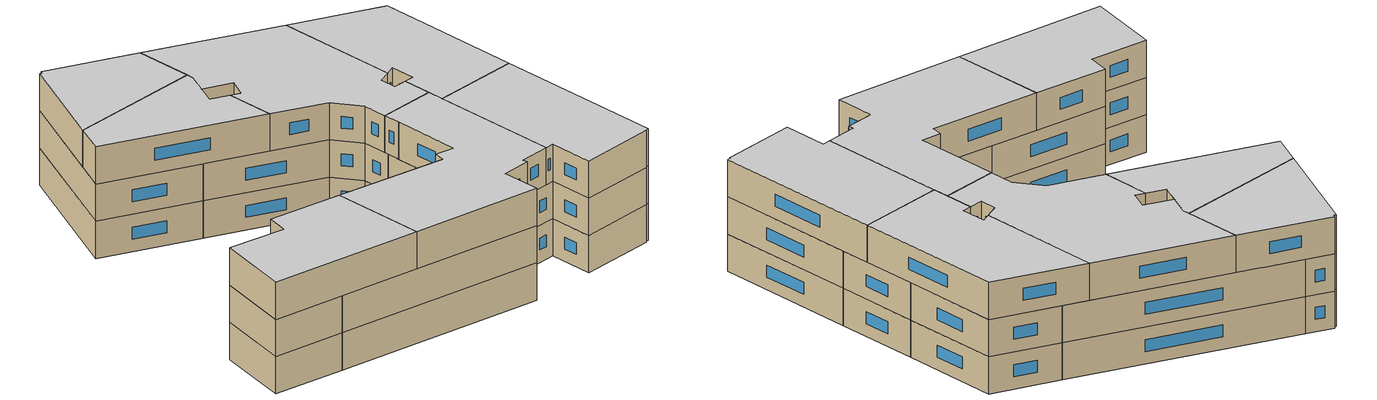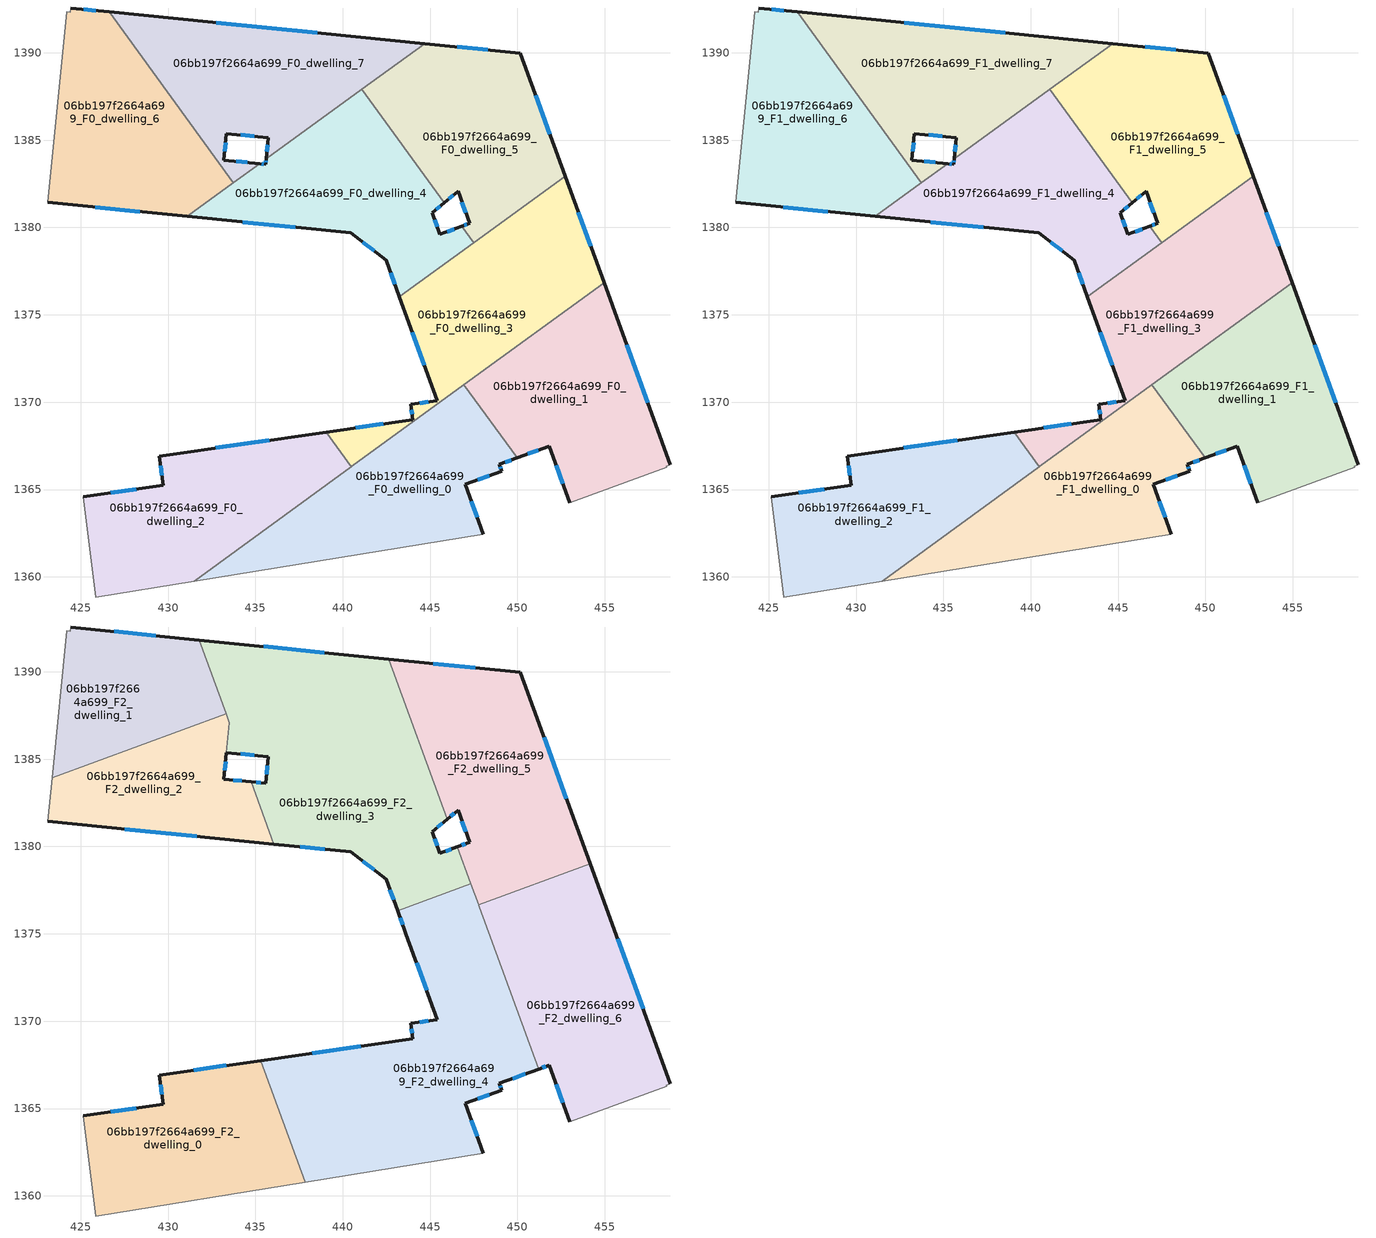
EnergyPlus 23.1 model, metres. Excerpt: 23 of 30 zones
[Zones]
06bb197f2664a699_F0_dwelling_0
 floor ground (EU_floor_Construction): 446.93,1370.99 449.98,1366.81 448.96,1366.43 449.1,1366.06 447,1365.29 448.05,1362.43 431.51,1359.76 z0
 wall outside (EU_wall_Construction): 448.05,1362.43 447,1365.29 449.1,1366.06 448.96,1366.43 449.98,1366.81 z0:3
 wall adiabatic (EU_wall_Construction): 431.51,1359.76 448.05,1362.43 z0:3
 wall to 06bb197f2664a699_F0_dwelling_1 (EU_wall_Construction): 449.98,1366.81 446.93,1370.99 z0:3
 wall to 06bb197f2664a699_F0_dwelling_2 (EU_wall_Construction): 440.49,1366.3 431.51,1359.76 z0:3
 wall to 06bb197f2664a699_F0_dwelling_3 (EU_wall_Construction): 446.93,1370.99 440.53,1366.33 440.49,1366.3 z0:3
 window (EU_Window_Construction): 447.69,1363.4 447.36,1364.32 / 449.31,1366.56 449.63,1366.68 / 449.05,1366.18 449.01,1366.3 / 447.71,1365.55 448.38,1365.8 z1.02:1.98
06bb197f2664a699_F0_dwelling_1
 floor ground (EU_floor_Construction): 454.95,1376.84 458.76,1366.43 458.52,1366.34 458.54,1366.28 453.01,1364.23 451.81,1367.48 449.98,1366.81 446.93,1370.99 z0
 wall outside (EU_wall_Construction): 449.98,1366.81 451.81,1367.48 453.01,1364.23 / 458.76,1366.43 454.95,1376.84 z0:3
 wall adiabatic (EU_wall_Construction): 453.01,1364.23 458.54,1366.28 458.52,1366.34 458.76,1366.43 z0:3
 wall to 06bb197f2664a699_F0_dwelling_3 (EU_wall_Construction): 454.95,1376.84 446.93,1370.99 z0:3
 window (EU_Window_Construction): 452.22,1366.38 452.6,1365.34 / 450.6,1367.04 451.19,1367.25 / 457.46,1369.97 456.25,1373.3 z1.02:1.98
06bb197f2664a699_F0_dwelling_2
 floor ground (EU_floor_Construction): 439.04,1368.29 440.49,1366.3 431.51,1359.76 425.85,1358.85 425.16,1364.59 429.73,1365.25 429.49,1366.92 z0
 wall outside (EU_wall_Construction): 439.04,1368.29 429.49,1366.92 429.73,1365.25 425.16,1364.59 z0:3
 wall to 06bb197f2664a699_F0_dwelling_3 (EU_wall_Construction): 440.49,1366.3 439.04,1368.29 z0:3
 wall adiabatic (EU_wall_Construction): 425.16,1364.59 425.85,1358.85 431.51,1359.76 z0:3
 window (EU_Window_Construction): 428.18,1365.02 426.71,1364.81 / 429.58,1366.35 429.65,1365.82 / 435.79,1367.82 432.74,1367.38 z1.02:1.98
06bb197f2664a699_F0_dwelling_3
 floor ground (EU_floor_Construction): 452.73,1382.93 454.95,1376.84 440.53,1366.33 440.49,1366.3 439.04,1368.29 444.01,1369 443.88,1369.88 445.41,1370.09 443.24,1376.03 z0
 wall outside (EU_wall_Construction): 443.24,1376.03 445.41,1370.09 443.88,1369.88 444.01,1369 439.04,1368.29 / 454.95,1376.84 452.73,1382.93 z0:3
 wall to 06bb197f2664a699_F0_dwelling_5 (EU_wall_Construction): 452.73,1382.93 447.49,1379.12 z0:3
 wall to 06bb197f2664a699_F0_dwelling_4 (EU_wall_Construction): 447.49,1379.12 443.24,1376.03 z0:3
 window (EU_Window_Construction): 443.92,1369.58 443.96,1369.3 / 444.89,1370.02 444.4,1369.95 / 443.98,1374.01 444.67,1372.11 / 454.2,1378.91 453.49,1380.86 / 442.32,1368.75 440.73,1368.53 z1.02:1.98
06bb197f2664a699_F0_dwelling_4
 floor ground (EU_floor_Construction): 441.09,1387.91 445.81,1381.42 445.11,1380.85 445.56,1379.61 446.8,1380.06 447.49,1379.12 443.24,1376.03 442.48,1378.13 440.47,1379.69 431.1,1380.63 435.25,1383.65 435.58,1383.62 435.61,1383.92 z0
 wall outside (EU_wall_Construction): 431.1,1380.63 440.47,1379.69 442.48,1378.13 443.24,1376.03 / 435.61,1383.92 435.58,1383.62 435.25,1383.65 / 446.8,1380.06 445.56,1379.61 445.11,1380.85 445.81,1381.42 z0:3
 wall to 06bb197f2664a699_F0_dwelling_5 (EU_wall_Construction): 445.81,1381.42 441.09,1387.91 / 447.49,1379.12 446.8,1380.06 z0:3
 wall to 06bb197f2664a699_F0_dwelling_6 (EU_wall_Construction): 433.74,1382.56 431.1,1380.63 z0:3
 wall to 06bb197f2664a699_F0_dwelling_7 (EU_wall_Construction): 441.09,1387.91 435.61,1383.92 / 435.25,1383.65 433.75,1382.56 z0:3
 window (EU_Window_Construction): 434.29,1380.31 437.28,1380.01 / 435.47,1383.63 435.36,1383.64 / 435.6,1383.82 435.59,1383.72 / 445.35,1381.05 445.57,1381.23 / 445.41,1380.03 445.26,1380.43 / 446.38,1379.91 445.98,1379.77 / 442.74,1377.41 442.98,1376.74 / 441.15,1379.16 441.8,1378.66 z1.02:1.98
06bb197f2664a699_F0_dwelling_5
 floor ground (EU_floor_Construction): 450.16,1389.97 452.73,1382.93 447.49,1379.12 446.8,1380.06 447.26,1380.23 446.6,1382.06 445.81,1381.42 441.09,1387.91 444.68,1390.52 z0
 wall outside (EU_wall_Construction): 445.81,1381.42 446.6,1382.06 447.26,1380.23 446.8,1380.06 / 452.73,1382.93 450.16,1389.97 444.68,1390.52 z0:3
 wall to 06bb197f2664a699_F0_dwelling_7 (EU_wall_Construction): 444.68,1390.52 441.09,1387.91 z0:3
 window (EU_Window_Construction): 446.82,1381.44 447.04,1380.85 / 446.08,1381.64 446.33,1381.84 / 448.29,1390.16 446.54,1390.34 / 451.85,1385.33 451.03,1387.58 / 447.1,1380.17 446.96,1380.12 z1.02:1.98
06bb197f2664a699_F0_dwelling_6
 floor ground (EU_floor_Construction): 426.62,1392.34 433.74,1382.56 431.1,1380.63 423.1,1381.43 424.21,1392.36 424.41,1392.33 424.42,1392.56 z0
 wall outside (EU_wall_Construction): 426.62,1392.34 424.42,1392.56 / 423.1,1381.43 431.1,1380.63 z0:3
 wall to 06bb197f2664a699_F0_dwelling_7 (EU_wall_Construction): 433.74,1382.56 426.62,1392.34 z0:3
 wall adiabatic (EU_wall_Construction): 424.42,1392.56 424.41,1392.33 424.21,1392.36 423.1,1381.43 z0:3
 window (EU_Window_Construction): 425.87,1392.41 425.17,1392.49 / 425.82,1381.16 428.38,1380.9 z1.02:1.98
06bb197f2664a699_F0_dwelling_7
 floor ground (EU_floor_Construction): 444.68,1390.52 435.61,1383.92 435.74,1385.14 433.34,1385.38 433.19,1383.86 435.25,1383.65 433.74,1382.56 426.62,1392.34 z0
 wall outside (EU_wall_Construction): 435.25,1383.65 433.19,1383.86 433.34,1385.38 435.74,1385.14 435.61,1383.92 / 444.68,1390.52 426.62,1392.34 z0:3
 window (EU_Window_Construction): 435.7,1384.73 435.66,1384.34 / 434.16,1385.3 434.92,1385.22 / 433.24,1384.37 433.29,1384.86 / 434.55,1383.72 433.89,1383.79 / 438.53,1391.14 432.76,1391.72 z1.02:1.98
06bb197f2664a699_F1_dwelling_0
 floor to 06bb197f2664a699_F0_dwelling_0 (EU_floor_Construction): 446.93,1370.99 449.98,1366.81 448.96,1366.43 449.1,1366.06 447,1365.29 448.05,1362.43 431.51,1359.76 z3
 wall outside (EU_wall_Construction): 448.05,1362.43 447,1365.29 449.1,1366.06 448.96,1366.43 449.98,1366.81 z3:6
 wall adiabatic (EU_wall_Construction): 431.51,1359.76 448.05,1362.43 z3:6
 wall to 06bb197f2664a699_F1_dwelling_1 (EU_wall_Construction): 449.98,1366.81 446.93,1370.99 z3:6
 wall to 06bb197f2664a699_F1_dwelling_2 (EU_wall_Construction): 440.49,1366.3 431.51,1359.76 z3:6
 wall to 06bb197f2664a699_F1_dwelling_3 (EU_wall_Construction): 446.93,1370.99 440.53,1366.33 440.49,1366.3 z3:6
 window (EU_Window_Construction): 447.69,1363.4 447.36,1364.32 / 449.31,1366.56 449.63,1366.68 / 449.05,1366.18 449.01,1366.3 / 447.71,1365.55 448.38,1365.8 z4.02:4.98
06bb197f2664a699_F1_dwelling_1
 floor to 06bb197f2664a699_F0_dwelling_1 (EU_floor_Construction): 454.95,1376.84 458.76,1366.43 458.52,1366.34 458.54,1366.28 453.01,1364.23 451.81,1367.48 449.98,1366.81 446.93,1370.99 z3
 wall outside (EU_wall_Construction): 449.98,1366.81 451.81,1367.48 453.01,1364.23 / 458.76,1366.43 454.95,1376.84 z3:6
 wall adiabatic (EU_wall_Construction): 453.01,1364.23 458.54,1366.28 458.52,1366.34 458.76,1366.43 z3:6
 wall to 06bb197f2664a699_F1_dwelling_3 (EU_wall_Construction): 454.95,1376.84 446.93,1370.99 z3:6
 window (EU_Window_Construction): 452.22,1366.38 452.6,1365.34 / 450.6,1367.04 451.19,1367.25 / 457.46,1369.97 456.25,1373.3 z4.02:4.98
06bb197f2664a699_F1_dwelling_2
 floor to 06bb197f2664a699_F0_dwelling_2 (EU_floor_Construction): 439.04,1368.29 440.49,1366.3 431.51,1359.76 425.85,1358.85 425.16,1364.59 429.73,1365.25 429.49,1366.92 z3
 wall outside (EU_wall_Construction): 439.04,1368.29 429.49,1366.92 429.73,1365.25 425.16,1364.59 z3:6
 wall to 06bb197f2664a699_F1_dwelling_3 (EU_wall_Construction): 440.49,1366.3 439.04,1368.29 z3:6
 wall adiabatic (EU_wall_Construction): 425.16,1364.59 425.85,1358.85 431.51,1359.76 z3:6
 window (EU_Window_Construction): 428.18,1365.02 426.71,1364.81 / 429.58,1366.35 429.65,1365.82 / 435.79,1367.82 432.74,1367.38 z4.02:4.98
06bb197f2664a699_F1_dwelling_3
 floor to 06bb197f2664a699_F0_dwelling_3 (EU_floor_Construction): 452.73,1382.93 454.95,1376.84 440.53,1366.33 440.49,1366.3 439.04,1368.29 444.01,1369 443.88,1369.88 445.41,1370.09 443.24,1376.03 z3
 wall outside (EU_wall_Construction): 443.24,1376.03 445.41,1370.09 443.88,1369.88 444.01,1369 439.04,1368.29 / 454.95,1376.84 452.73,1382.93 z3:6
 wall to 06bb197f2664a699_F1_dwelling_5 (EU_wall_Construction): 452.73,1382.93 447.49,1379.12 z3:6
 wall to 06bb197f2664a699_F1_dwelling_4 (EU_wall_Construction): 447.49,1379.12 443.24,1376.03 z3:6
 window (EU_Window_Construction): 443.92,1369.58 443.96,1369.3 / 444.89,1370.02 444.4,1369.95 / 443.98,1374.01 444.67,1372.11 / 454.2,1378.91 453.49,1380.86 / 442.32,1368.75 440.73,1368.53 z4.02:4.98
06bb197f2664a699_F1_dwelling_4
 floor to 06bb197f2664a699_F0_dwelling_4 (EU_floor_Construction): 441.09,1387.91 445.81,1381.42 445.11,1380.85 445.56,1379.61 446.8,1380.06 447.49,1379.12 443.24,1376.03 442.48,1378.13 440.47,1379.69 431.1,1380.63 435.25,1383.65 435.58,1383.62 435.61,1383.92 z3
 wall outside (EU_wall_Construction): 431.1,1380.63 440.47,1379.69 442.48,1378.13 443.24,1376.03 / 435.61,1383.92 435.58,1383.62 435.25,1383.65 / 446.8,1380.06 445.56,1379.61 445.11,1380.85 445.81,1381.42 z3:6
 wall to 06bb197f2664a699_F1_dwelling_5 (EU_wall_Construction): 445.81,1381.42 441.09,1387.91 / 447.49,1379.12 446.8,1380.06 z3:6
 wall to 06bb197f2664a699_F1_dwelling_6 (EU_wall_Construction): 433.74,1382.56 431.1,1380.63 z3:6
 wall to 06bb197f2664a699_F1_dwelling_7 (EU_wall_Construction): 441.09,1387.91 435.61,1383.92 / 435.25,1383.65 433.75,1382.56 z3:6
 window (EU_Window_Construction): 434.29,1380.31 437.28,1380.01 / 435.47,1383.63 435.36,1383.64 / 435.6,1383.82 435.59,1383.72 / 445.35,1381.05 445.57,1381.23 / 445.41,1380.03 445.26,1380.43 / 446.38,1379.91 445.98,1379.77 / 442.74,1377.41 442.98,1376.74 / 441.15,1379.16 441.8,1378.66 z4.02:4.98
06bb197f2664a699_F1_dwelling_5
 floor to 06bb197f2664a699_F0_dwelling_5 (EU_floor_Construction): 450.16,1389.97 452.73,1382.93 447.49,1379.12 446.8,1380.06 447.26,1380.23 446.6,1382.06 445.81,1381.42 441.09,1387.91 444.68,1390.52 z3
 wall outside (EU_wall_Construction): 445.81,1381.42 446.6,1382.06 447.26,1380.23 446.8,1380.06 / 452.73,1382.93 450.16,1389.97 444.68,1390.52 z3:6
 wall to 06bb197f2664a699_F1_dwelling_7 (EU_wall_Construction): 444.68,1390.52 441.09,1387.91 z3:6
 window (EU_Window_Construction): 446.82,1381.44 447.04,1380.85 / 446.08,1381.64 446.33,1381.84 / 448.29,1390.16 446.54,1390.34 / 451.85,1385.33 451.03,1387.58 / 447.1,1380.17 446.96,1380.12 z4.02:4.98
06bb197f2664a699_F1_dwelling_6
 floor to 06bb197f2664a699_F0_dwelling_6 (EU_floor_Construction): 426.62,1392.34 433.74,1382.56 431.1,1380.63 423.1,1381.43 424.21,1392.36 424.41,1392.33 424.42,1392.56 z3
 wall outside (EU_wall_Construction): 426.62,1392.34 424.42,1392.56 / 423.1,1381.43 431.1,1380.63 z3:6
 wall to 06bb197f2664a699_F1_dwelling_7 (EU_wall_Construction): 433.74,1382.56 426.62,1392.34 z3:6
 wall adiabatic (EU_wall_Construction): 424.42,1392.56 424.41,1392.33 424.21,1392.36 423.1,1381.43 z3:6
 window (EU_Window_Construction): 425.87,1392.41 425.17,1392.49 / 425.82,1381.16 428.38,1380.9 z4.02:4.98
06bb197f2664a699_F1_dwelling_7
 floor to 06bb197f2664a699_F0_dwelling_7 (EU_floor_Construction): 444.68,1390.52 435.61,1383.92 435.74,1385.14 433.34,1385.38 433.19,1383.86 435.25,1383.65 433.74,1382.56 426.62,1392.34 z3
 wall outside (EU_wall_Construction): 435.25,1383.65 433.19,1383.86 433.34,1385.38 435.74,1385.14 435.61,1383.92 / 444.68,1390.52 426.62,1392.34 z3:6
 window (EU_Window_Construction): 435.7,1384.73 435.66,1384.34 / 434.16,1385.3 434.92,1385.22 / 433.24,1384.37 433.29,1384.86 / 434.55,1383.72 433.89,1383.79 / 438.53,1391.14 432.76,1391.72 z4.02:4.98
 roof outside (EU_roof_Construction): 442.63,1390.73 426.62,1392.34 431.79,1391.82 z6
06bb197f2664a699_F2_dwelling_0
 floor to 06bb197f2664a699_F1_dwelling_2 (EU_floor_Construction): 435.3,1367.75 436.8,1363.62 431.51,1359.76 425.85,1358.85 425.16,1364.59 429.73,1365.25 429.49,1366.92 z6
 floor to 06bb197f2664a699_F1_dwelling_0 (EU_floor_Construction): 436.8,1363.62 437.84,1360.78 431.51,1359.76 z6
 wall outside (EU_wall_Construction): 435.3,1367.75 429.49,1366.92 429.73,1365.25 425.16,1364.59 z6:9
 wall to 06bb197f2664a699_F2_dwelling_4 (EU_wall_Construction): 437.84,1360.78 435.3,1367.75 z6:9
 wall adiabatic (EU_wall_Construction): 425.16,1364.59 425.85,1358.85 437.84,1360.78 z6:9
 window (EU_Window_Construction): 433.32,1367.46 431.47,1367.2 / 428.18,1365.02 426.71,1364.81 / 429.58,1366.35 429.65,1365.82 z7.02:7.98
 ceiling to 06bb197f2664a699_F3_dwelling_0 (EU_floor_Construction): 437.84,1360.78 435.3,1367.75 429.49,1366.92 429.73,1365.25 425.16,1364.59 425.85,1358.85 z9
06bb197f2664a699_F2_dwelling_1
 floor to 06bb197f2664a699_F1_dwelling_6 (EU_floor_Construction): 426.62,1392.34 430.76,1386.65 423.36,1383.95 424.21,1392.36 424.41,1392.33 424.42,1392.56 z6
 floor to 06bb197f2664a699_F1_dwelling_7 (EU_floor_Construction): 431.79,1391.82 433.33,1387.59 430.76,1386.65 426.62,1392.34 z6
 wall outside (EU_wall_Construction): 431.79,1391.82 424.42,1392.56 z6:9
 wall adiabatic (EU_wall_Construction): 424.42,1392.56 424.41,1392.33 424.21,1392.36 423.36,1383.95 z6:9
 wall to 06bb197f2664a699_F2_dwelling_2 (EU_wall_Construction): 423.36,1383.95 433.33,1387.59 z6:9
 wall to 06bb197f2664a699_F2_dwelling_3 (EU_wall_Construction): 433.33,1387.59 431.79,1391.82 z6:9
 window (EU_Window_Construction): 429.28,1392.07 426.93,1392.31 z7.02:7.98
 ceiling to 06bb197f2664a699_F3_dwelling_1 (EU_floor_Construction): 433.33,1387.59 431.79,1391.82 424.42,1392.56 424.41,1392.33 424.21,1392.36 423.36,1383.95 z9
06bb197f2664a699_F2_dwelling_2
 floor to 06bb197f2664a699_F1_dwelling_4 (EU_floor_Construction): 434.87,1383.38 436.06,1380.14 431.1,1380.63 z6
 floor to 06bb197f2664a699_F1_dwelling_6 (EU_floor_Construction): 430.76,1386.65 433.74,1382.56 431.1,1380.63 423.1,1381.43 423.36,1383.95 z6
 floor to 06bb197f2664a699_F1_dwelling_7 (EU_floor_Construction): 433.52,1387.09 433.19,1383.86 434.76,1383.7 434.87,1383.38 433.74,1382.56 430.76,1386.65 433.33,1387.59 z6
 wall outside (EU_wall_Construction): 423.1,1381.43 436.06,1380.14 / 434.76,1383.7 433.19,1383.86 433.34,1385.37 z6:9
 wall adiabatic (EU_wall_Construction): 423.36,1383.95 423.1,1381.43 z6:9
 wall to 06bb197f2664a699_F2_dwelling_3 (EU_wall_Construction): 433.34,1385.38 433.52,1387.09 433.33,1387.59 / 436.06,1380.14 434.76,1383.7 z6:9
 window (EU_Window_Construction): 427.51,1380.99 431.65,1380.58 / 433.24,1384.37 433.29,1384.86 / 434.22,1383.75 433.72,1383.8 z7.02:7.98
 ceiling to 06bb197f2664a699_F3_dwelling_2 (EU_floor_Construction): 436.06,1380.14 434.76,1383.7 433.19,1383.86 433.52,1387.09 433.33,1387.59 423.36,1383.95 423.1,1381.43 z9
06bb197f2664a699_F2_dwelling_3
 floor to 06bb197f2664a699_F1_dwelling_7 (EU_floor_Construction): 442.63,1390.73 443.12,1389.39 435.61,1383.92 435.74,1385.14 433.34,1385.38 433.52,1387.09 431.79,1391.82 z6; 435.25,1383.65 434.87,1383.38 434.76,1383.7 z6
 floor to 06bb197f2664a699_F1_dwelling_4 (EU_floor_Construction): 441.09,1387.91 445.81,1381.42 445.11,1380.85 445.56,1379.61 446.56,1379.98 447,1378.76 444.17,1376.7 443.14,1376.32 442.48,1378.13 440.47,1379.69 436.06,1380.14 434.87,1383.38 435.25,1383.65 435.58,1383.62 435.61,1383.92 z6
 floor to 06bb197f2664a699_F1_dwelling_5 (EU_floor_Construction): 443.12,1389.39 445.98,1381.56 445.81,1381.42 441.09,1387.91 z6
 floor to 06bb197f2664a699_F1_dwelling_3 (EU_floor_Construction): 447,1378.76 447.34,1377.86 444.17,1376.7 z6
 wall outside (EU_wall_Construction): 436.06,1380.14 440.47,1379.69 442.48,1378.13 443.14,1376.32 / 433.34,1385.38 435.74,1385.14 435.58,1383.62 434.76,1383.7 / 442.63,1390.73 431.79,1391.82 / 446.56,1379.98 445.56,1379.61 445.11,1380.85 445.98,1381.56 z6:9
 wall to 06bb197f2664a699_F2_dwelling_5 (EU_wall_Construction): 445.98,1381.56 442.63,1390.73 / 447.34,1377.86 446.56,1379.98 z6:9
 wall to 06bb197f2664a699_F2_dwelling_4 (EU_wall_Construction): 443.14,1376.32 447.34,1377.86 z6:9
 window (EU_Window_Construction): 441.15,1379.16 441.8,1378.66 / 437.56,1379.99 438.97,1379.84 / 435.3,1383.65 435.04,1383.67 / 435.68,1384.62 435.64,1384.14 / 434.16,1385.3 434.92,1385.22 / 438.94,1391.1 435.48,1391.45 / 445.41,1381.09 445.69,1381.32 / 445.41,1380.03 445.26,1380.43 / 446.22,1379.85 445.9,1379.74 / 442.7,1377.51 442.91,1376.94 z7.02:7.98
 ceiling to 06bb197f2664a699_F3_dwelling_3 (EU_floor_Construction): 447.34,1377.86 446.56,1379.98 445.56,1379.61 445.11,1380.85 445.98,1381.56 442.63,1390.73 431.79,1391.82 433.52,1387.09 433.34,1385.38 435.74,1385.14 435.58,1383.62 434.76,1383.7 436.06,1380.14 440.47,1379.69 442.48,1378.13 443.14,1376.32 z9
06bb197f2664a699_F2_dwelling_4
 floor to 06bb197f2664a699_F1_dwelling_0 (EU_floor_Construction): 446.93,1370.99 449.98,1366.81 448.96,1366.43 449.1,1366.06 447,1365.29 448.05,1362.43 437.84,1360.78 436.8,1363.62 z6
 floor to 06bb197f2664a699_F1_dwelling_3 (EU_floor_Construction): 447.78,1376.64 447.82,1376.54 449.23,1372.67 440.49,1366.3 439.04,1368.28 444.01,1369 443.88,1369.88 445.41,1370.09 443.61,1375.03 443.58,1375.1 443.25,1376.03 444.17,1376.7 447.34,1377.86 z6
 floor to 06bb197f2664a699_F1_dwelling_1 (EU_floor_Construction): 449.23,1372.67 451.21,1367.26 449.98,1366.81 446.93,1370.99 z6
 floor to 06bb197f2664a699_F1_dwelling_4 (EU_floor_Construction): 444.17,1376.7 443.25,1376.03 443.14,1376.32 z6
 floor to 06bb197f2664a699_F1_dwelling_2 (EU_floor_Construction): 439.04,1368.28 440.49,1366.3 436.8,1363.62 435.3,1367.75 z6
 wall outside (EU_wall_Construction): 443.14,1376.32 443.58,1375.1 443.62,1375.01 445.41,1370.09 443.88,1369.88 444.01,1369 435.3,1367.75 / 448.05,1362.43 447,1365.29 449.1,1366.06 448.96,1366.43 451.21,1367.26 z6:9
 wall adiabatic (EU_wall_Construction): 437.84,1360.78 448.05,1362.43 z6:9
 wall to 06bb197f2664a699_F2_dwelling_6 (EU_wall_Construction): 451.21,1367.26 447.82,1376.54 447.78,1376.64 447.77,1376.67 z6:9
 wall to 06bb197f2664a699_F2_dwelling_5 (EU_wall_Construction): 447.77,1376.67 447.34,1377.86 z6:9
 window (EU_Window_Construction): 444.89,1370.02 444.4,1369.95 / 444.23,1373.33 444.8,1371.76 / 443.29,1375.91 443.43,1375.52 / 449.73,1366.71 450.44,1366.98 / 449.05,1366.18 449.01,1366.3 / 447.71,1365.55 448.38,1365.8 / 447.69,1363.4 447.36,1364.32 / 441.04,1368.57 438.26,1368.17 / 443.92,1369.58 443.96,1369.3 z7.02:7.98
 ceiling to 06bb197f2664a699_F3_dwelling_4 (EU_floor_Construction): 448.05,1362.43 447,1365.29 449.1,1366.06 448.96,1366.43 451.21,1367.26 447.82,1376.54 447.78,1376.64 447.34,1377.86 443.14,1376.32 443.58,1375.1 443.62,1375.01 445.41,1370.09 443.88,1369.88 444.01,1369 435.3,1367.75 437.84,1360.78 z9
06bb197f2664a699_F2_dwelling_5
 floor to 06bb197f2664a699_F1_dwelling_3 (EU_floor_Construction): 452.73,1382.93 454.16,1379 447.77,1376.67 447,1378.76 z6
 floor to 06bb197f2664a699_F1_dwelling_5 (EU_floor_Construction): 450.16,1389.97 452.73,1382.93 447.49,1379.12 446.8,1380.06 447.26,1380.23 446.6,1382.06 445.98,1381.56 443.12,1389.39 444.68,1390.52 z6
 floor to 06bb197f2664a699_F1_dwelling_7 (EU_floor_Construction): 444.68,1390.52 443.12,1389.39 442.63,1390.73 z6
 floor to 06bb197f2664a699_F1_dwelling_4 (EU_floor_Construction): 446.8,1380.06 447.49,1379.12 447,1378.76 446.56,1379.98 z6
 wall outside (EU_wall_Construction): 445.98,1381.56 446.6,1382.06 447.26,1380.23 446.56,1379.98 / 454.16,1379 450.16,1389.97 442.63,1390.73 z6:9
 wall to 06bb197f2664a699_F2_dwelling_6 (EU_wall_Construction): 447.77,1376.67 454.16,1379 z6:9
 window (EU_Window_Construction): 446.82,1381.44 447.04,1380.85 / 446.19,1381.73 446.39,1381.89 / 447.6,1390.23 445.19,1390.47 / 452.8,1382.73 451.52,1386.24 / 447.02,1380.15 446.8,1380.06 z7.02:7.98
 ceiling to 06bb197f2664a699_F3_dwelling_5 (EU_floor_Construction): 454.16,1379 450.16,1389.97 442.63,1390.73 445.98,1381.56 446.6,1382.06 447.26,1380.23 446.56,1379.98 447.77,1376.67 z9
06bb197f2664a699_F2_dwelling_6
 floor to 06bb197f2664a699_F1_dwelling_1 (EU_floor_Construction): 454.95,1376.84 458.76,1366.43 458.52,1366.34 458.54,1366.28 453.01,1364.23 451.81,1367.48 451.21,1367.26 449.23,1372.67 z6
 floor to 06bb197f2664a699_F1_dwelling_3 (EU_floor_Construction): 454.16,1379 454.95,1376.84 449.23,1372.67 447.79,1376.63 447.78,1376.64 447.77,1376.67 z6
 wall outside (EU_wall_Construction): 451.21,1367.26 451.81,1367.48 453.01,1364.23 / 458.76,1366.43 454.16,1379 z6:9
 wall adiabatic (EU_wall_Construction): 453.01,1364.23 458.54,1366.28 458.52,1366.34 458.76,1366.43 z6:9
 window (EU_Window_Construction): 452.22,1366.38 452.6,1365.34 / 451.41,1367.34 451.61,1367.41 / 457.19,1370.71 455.73,1374.72 z7.02:7.98
 ceiling to 06bb197f2664a699_F3_dwelling_6 (EU_floor_Construction): 458.54,1366.28 458.52,1366.34 458.76,1366.43 454.16,1379 447.77,1376.67 451.21,1367.26 451.81,1367.48 453.01,1364.23 z9
[Building]
EU S2 Campaign: North Axis=0; Terrain=City; Solar Distribution=FullExterior
[Site:Location]
Vienna: Latitude=48; Longitude=16.5; Time Zone=1; Elevation=183
[SizingPeriod:WeatherFileDays]
AnnualSizingPeriod: Begin Month=1; Begin Day of Month=1; End Month=12; End Day of Month=31; Day of Week for Start Day=Monday; Use Weather File Daylight Saving Period=No; Use Weather File Rain and Snow Indicators=No
[MATERIAL]
EU_InternalMass_Material: Roughness=MediumRough; Thickness=0.1; Conductivity=1; Density=1800; Specific Heat=900; Thermal Absorptance=0.9; Solar Absorptance=0.7; Visible Absorptance=0.7
[MATERIAL:NOMASS] Roughness=MediumRough; Thermal Absorptance=0.9; Solar Absorptance=0.7; Visible Absorptance=0.7
Name | Thermal Resistance
EU_wall_NoMass | 0.942466
EU_roof_NoMass | 0.551687
EU_floor_NoMass | 0.66527
[WINDOWMATERIAL:SIMPLEGLAZINGSYSTEM]
EU_Window_SimpleGlazing: UFactor=2.03367; Solar Heat Gain Coefficient=0.65; Visible Transmittance=0.65
[CONSTRUCTION]
EU_wall_Construction: EU_wall_NoMass
EU_roof_Construction: EU_roof_NoMass
EU_floor_Construction: EU_floor_NoMass
EU_Window_Construction: EU_Window_SimpleGlazing
EU_InternalMass_Construction: EU_InternalMass_Material
[ZONE] Type=1; Multiplier=1; Ceiling Height=autocalculate; Floor Area=autocalculate; Part of Total Floor Area=Yes
Name | Volume
06bb197f2664a699_F0_dwelling_0; 06bb197f2664a699_F1_dwelling_0 | 234.568
06bb197f2664a699_F2_dwelling_0 | 226.38
06bb197f2664a699_F0_dwelling_1; 06bb197f2664a699_F1_dwelling_1 | 234.579
06bb197f2664a699_F2_dwelling_1 | 170.353
06bb197f2664a699_F0_dwelling_2; 06bb197f2664a699_F1_dwelling_2 | 239.077
06bb197f2664a699_F2_dwelling_2 | 168.157
06bb197f2664a699_F0_dwelling_3; 06bb197f2664a699_F1_dwelling_3 | 239.349
06bb197f2664a699_F2_dwelling_3 | 392.417
06bb197f2664a699_F0_dwelling_4; 06bb197f2664a699_F1_dwelling_4 | 229.971
06bb197f2664a699_F2_dwelling_4 | 383.208
06bb197f2664a699_F0_dwelling_5; 06bb197f2664a699_F1_dwelling_5 | 229.965
06bb197f2664a699_F2_dwelling_5 | 268.079
06bb197f2664a699_F0_dwelling_6; 06bb197f2664a699_F1_dwelling_6 | 234.592
06bb197f2664a699_F2_dwelling_6 | 268.09
06bb197f2664a699_F0_dwelling_7; 06bb197f2664a699_F1_dwelling_7 | 234.631
[INTERNALMASS] Construction=EU_InternalMass_Construction
Name | Zone or ZoneList | Surface Area
06bb197f2664a699_F0_dwelling_0_EU_InternalMass | 06bb197f2664a699_F0_dwelling_0 | 78.1889
06bb197f2664a699_F0_dwelling_1_EU_InternalMass | 06bb197f2664a699_F0_dwelling_1 | 78.1929
06bb197f2664a699_F0_dwelling_2_EU_InternalMass | 06bb197f2664a699_F0_dwelling_2 | 79.6849
06bb197f2664a699_F0_dwelling_3_EU_InternalMass | 06bb197f2664a699_F0_dwelling_3 | 79.7876
06bb197f2664a699_F0_dwelling_4_EU_InternalMass | 06bb197f2664a699_F0_dwelling_4 | 76.6568
06bb197f2664a699_F0_dwelling_5_EU_InternalMass | 06bb197f2664a699_F0_dwelling_5 | 76.6549
06bb197f2664a699_F0_dwelling_6_EU_InternalMass | 06bb197f2664a699_F0_dwelling_6 | 78.1973
06bb197f2664a699_F0_dwelling_7_EU_InternalMass | 06bb197f2664a699_F0_dwelling_7 | 78.1951
06bb197f2664a699_F1_dwelling_0_EU_InternalMass | 06bb197f2664a699_F1_dwelling_0 | 78.1889
06bb197f2664a699_F1_dwelling_1_EU_InternalMass | 06bb197f2664a699_F1_dwelling_1 | 78.1929
06bb197f2664a699_F1_dwelling_2_EU_InternalMass | 06bb197f2664a699_F1_dwelling_2 | 79.6849
06bb197f2664a699_F1_dwelling_3_EU_InternalMass | 06bb197f2664a699_F1_dwelling_3 | 79.7876
06bb197f2664a699_F1_dwelling_4_EU_InternalMass | 06bb197f2664a699_F1_dwelling_4 | 76.6568
06bb197f2664a699_F1_dwelling_5_EU_InternalMass | 06bb197f2664a699_F1_dwelling_5 | 76.6549
06bb197f2664a699_F1_dwelling_6_EU_InternalMass | 06bb197f2664a699_F1_dwelling_6 | 78.1973
06bb197f2664a699_F1_dwelling_7_EU_InternalMass | 06bb197f2664a699_F1_dwelling_7 | 78.1951
06bb197f2664a699_F2_dwelling_0_EU_InternalMass | 06bb197f2664a699_F2_dwelling_0 | 75.455
06bb197f2664a699_F2_dwelling_1_EU_InternalMass | 06bb197f2664a699_F2_dwelling_1 | 56.7725
06bb197f2664a699_F2_dwelling_2_EU_InternalMass | 06bb197f2664a699_F2_dwelling_2 | 56.0553
06bb197f2664a699_F2_dwelling_3_EU_InternalMass | 06bb197f2664a699_F2_dwelling_3 | 130.803
06bb197f2664a699_F2_dwelling_4_EU_InternalMass | 06bb197f2664a699_F2_dwelling_4 | 127.739
06bb197f2664a699_F2_dwelling_5_EU_InternalMass | 06bb197f2664a699_F2_dwelling_5 | 89.3581
06bb197f2664a699_F2_dwelling_6_EU_InternalMass | 06bb197f2664a699_F2_dwelling_6 | 89.3631
[OTHEREQUIPMENT] Fuel Type=Electricity; Design Level Calculation Method=Watts/Area; Power per Zone Floor Area=1; Fraction Latent=0; Fraction Radiant=0; Fraction Lost=0; Carbon Dioxide Generation Rate=0; EndUse Subcategory=EU_Step8_InternalGains
Name | Zone or ZoneList or Space or SpaceList | Schedule
EU_Step8_InternalGain_06bb197f2664a699_F0_dwelling_0_f000 | 06bb197f2664a699_F0_dwelling_0 | EU_Step8_GainSchedule_06bb197f2664a699_F0_dwelling_0_f000
EU_Step8_InternalGain_06bb197f2664a699_F0_dwelling_1_f000 | 06bb197f2664a699_F0_dwelling_1 | EU_Step8_GainSchedule_06bb197f2664a699_F0_dwelling_1_f000
EU_Step8_InternalGain_06bb197f2664a699_F0_dwelling_2_f000 | 06bb197f2664a699_F0_dwelling_2 | EU_Step8_GainSchedule_06bb197f2664a699_F0_dwelling_2_f000
EU_Step8_InternalGain_06bb197f2664a699_F0_dwelling_3_f000 | 06bb197f2664a699_F0_dwelling_3 | EU_Step8_GainSchedule_06bb197f2664a699_F0_dwelling_3_f000
EU_Step8_InternalGain_06bb197f2664a699_F0_dwelling_4_f000 | 06bb197f2664a699_F0_dwelling_4 | EU_Step8_GainSchedule_06bb197f2664a699_F0_dwelling_4_f000
EU_Step8_InternalGain_06bb197f2664a699_F0_dwelling_5_f000 | 06bb197f2664a699_F0_dwelling_5 | EU_Step8_GainSchedule_06bb197f2664a699_F0_dwelling_5_f000
EU_Step8_InternalGain_06bb197f2664a699_F0_dwelling_6_f000 | 06bb197f2664a699_F0_dwelling_6 | EU_Step8_GainSchedule_06bb197f2664a699_F0_dwelling_6_f000
EU_Step8_InternalGain_06bb197f2664a699_F0_dwelling_7_f000 | 06bb197f2664a699_F0_dwelling_7 | EU_Step8_GainSchedule_06bb197f2664a699_F0_dwelling_7_f000
EU_Step8_InternalGain_06bb197f2664a699_F1_dwelling_0_f000 | 06bb197f2664a699_F1_dwelling_0 | EU_Step8_GainSchedule_06bb197f2664a699_F1_dwelling_0_f000
EU_Step8_InternalGain_06bb197f2664a699_F1_dwelling_1_f000 | 06bb197f2664a699_F1_dwelling_1 | EU_Step8_GainSchedule_06bb197f2664a699_F1_dwelling_1_f000
EU_Step8_InternalGain_06bb197f2664a699_F1_dwelling_2_f000 | 06bb197f2664a699_F1_dwelling_2 | EU_Step8_GainSchedule_06bb197f2664a699_F1_dwelling_2_f000
EU_Step8_InternalGain_06bb197f2664a699_F1_dwelling_3_f000 | 06bb197f2664a699_F1_dwelling_3 | EU_Step8_GainSchedule_06bb197f2664a699_F1_dwelling_3_f000
EU_Step8_InternalGain_06bb197f2664a699_F1_dwelling_4_f000 | 06bb197f2664a699_F1_dwelling_4 | EU_Step8_GainSchedule_06bb197f2664a699_F1_dwelling_4_f000
EU_Step8_InternalGain_06bb197f2664a699_F1_dwelling_5_f000 | 06bb197f2664a699_F1_dwelling_5 | EU_Step8_GainSchedule_06bb197f2664a699_F1_dwelling_5_f000
EU_Step8_InternalGain_06bb197f2664a699_F1_dwelling_6_f000 | 06bb197f2664a699_F1_dwelling_6 | EU_Step8_GainSchedule_06bb197f2664a699_F1_dwelling_6_f000
EU_Step8_InternalGain_06bb197f2664a699_F1_dwelling_7_f000 | 06bb197f2664a699_F1_dwelling_7 | EU_Step8_GainSchedule_06bb197f2664a699_F1_dwelling_7_f000
EU_Step8_InternalGain_06bb197f2664a699_F2_dwelling_0_f000 | 06bb197f2664a699_F2_dwelling_0 | EU_Step8_GainSchedule_06bb197f2664a699_F2_dwelling_0_f000
EU_Step8_InternalGain_06bb197f2664a699_F2_dwelling_1_f000 | 06bb197f2664a699_F2_dwelling_1 | EU_Step8_GainSchedule_06bb197f2664a699_F2_dwelling_1_f000
EU_Step8_InternalGain_06bb197f2664a699_F2_dwelling_2_f000 | 06bb197f2664a699_F2_dwelling_2 | EU_Step8_GainSchedule_06bb197f2664a699_F2_dwelling_2_f000
EU_Step8_InternalGain_06bb197f2664a699_F2_dwelling_3_f000 | 06bb197f2664a699_F2_dwelling_3 | EU_Step8_GainSchedule_06bb197f2664a699_F2_dwelling_3_f000
EU_Step8_InternalGain_06bb197f2664a699_F2_dwelling_4_f000 | 06bb197f2664a699_F2_dwelling_4 | EU_Step8_GainSchedule_06bb197f2664a699_F2_dwelling_4_f000
EU_Step8_InternalGain_06bb197f2664a699_F2_dwelling_5_f000 | 06bb197f2664a699_F2_dwelling_5 | EU_Step8_GainSchedule_06bb197f2664a699_F2_dwelling_5_f000
EU_Step8_InternalGain_06bb197f2664a699_F2_dwelling_6_f000 | 06bb197f2664a699_F2_dwelling_6 | EU_Step8_GainSchedule_06bb197f2664a699_F2_dwelling_6_f000
[ZONEVENTILATION:DESIGNFLOWRATE] Schedule=EU_AlwaysOn; Design Flow Rate Calculation Method=AirChanges/Hour; Air Changes per Hour=0.530523; Ventilation Type=Natural; Fan Pressure Rise=0; Fan Total Efficiency=1; Constant Term Coefficient=1; Temperature Term Coefficient=0; Velocity Term Coefficient=0; Velocity Squared Term Coefficient=0; Minimum Indoor Temperature=-100; Maximum Indoor Temperature=100; Delta Temperature=-100; Minimum Outdoor Temperature=-100; Maximum Outdoor Temperature=100; Maximum Wind Speed=40
Name | Zone or ZoneList or Space or SpaceList
EU_ConstantAir_06bb197f2664a699_F0_dwelling_0 | 06bb197f2664a699_F0_dwelling_0
EU_ConstantAir_06bb197f2664a699_F0_dwelling_1 | 06bb197f2664a699_F0_dwelling_1
EU_ConstantAir_06bb197f2664a699_F0_dwelling_2 | 06bb197f2664a699_F0_dwelling_2
EU_ConstantAir_06bb197f2664a699_F0_dwelling_3 | 06bb197f2664a699_F0_dwelling_3
EU_ConstantAir_06bb197f2664a699_F0_dwelling_4 | 06bb197f2664a699_F0_dwelling_4
EU_ConstantAir_06bb197f2664a699_F0_dwelling_5 | 06bb197f2664a699_F0_dwelling_5
EU_ConstantAir_06bb197f2664a699_F0_dwelling_6 | 06bb197f2664a699_F0_dwelling_6
EU_ConstantAir_06bb197f2664a699_F0_dwelling_7 | 06bb197f2664a699_F0_dwelling_7
EU_ConstantAir_06bb197f2664a699_F1_dwelling_0 | 06bb197f2664a699_F1_dwelling_0
EU_ConstantAir_06bb197f2664a699_F1_dwelling_1 | 06bb197f2664a699_F1_dwelling_1
EU_ConstantAir_06bb197f2664a699_F1_dwelling_2 | 06bb197f2664a699_F1_dwelling_2
EU_ConstantAir_06bb197f2664a699_F1_dwelling_3 | 06bb197f2664a699_F1_dwelling_3
EU_ConstantAir_06bb197f2664a699_F1_dwelling_4 | 06bb197f2664a699_F1_dwelling_4
EU_ConstantAir_06bb197f2664a699_F1_dwelling_5 | 06bb197f2664a699_F1_dwelling_5
EU_ConstantAir_06bb197f2664a699_F1_dwelling_6 | 06bb197f2664a699_F1_dwelling_6
EU_ConstantAir_06bb197f2664a699_F1_dwelling_7 | 06bb197f2664a699_F1_dwelling_7
EU_ConstantAir_06bb197f2664a699_F2_dwelling_0 | 06bb197f2664a699_F2_dwelling_0
EU_ConstantAir_06bb197f2664a699_F2_dwelling_1 | 06bb197f2664a699_F2_dwelling_1
EU_ConstantAir_06bb197f2664a699_F2_dwelling_2 | 06bb197f2664a699_F2_dwelling_2
EU_ConstantAir_06bb197f2664a699_F2_dwelling_3 | 06bb197f2664a699_F2_dwelling_3
EU_ConstantAir_06bb197f2664a699_F2_dwelling_4 | 06bb197f2664a699_F2_dwelling_4
EU_ConstantAir_06bb197f2664a699_F2_dwelling_5 | 06bb197f2664a699_F2_dwelling_5
EU_ConstantAir_06bb197f2664a699_F2_dwelling_6 | 06bb197f2664a699_F2_dwelling_6
[HVACTEMPLATE:THERMOSTAT] Constant Heating Setpoint=20; Constant Cooling Setpoint=50
EU_HeatOnly_06bb197f2664a699_F0_dwelling_0; EU_HeatOnly_06bb197f2664a699_F0_dwelling_1; EU_HeatOnly_06bb197f2664a699_F0_dwelling_2; EU_HeatOnly_06bb197f2664a699_F0_dwelling_3; EU_HeatOnly_06bb197f2664a699_F0_dwelling_4; EU_HeatOnly_06bb197f2664a699_F0_dwelling_5; EU_HeatOnly_06bb197f2664a699_F0_dwelling_6; EU_HeatOnly_06bb197f2664a699_F0_dwelling_7; EU_HeatOnly_06bb197f2664a699_F1_dwelling_0; EU_HeatOnly_06bb197f2664a699_F1_dwelling_1; EU_HeatOnly_06bb197f2664a699_F1_dwelling_2; EU_HeatOnly_06bb197f2664a699_F1_dwelling_3; EU_HeatOnly_06bb197f2664a699_F1_dwelling_4; EU_HeatOnly_06bb197f2664a699_F1_dwelling_5; EU_HeatOnly_06bb197f2664a699_F1_dwelling_6; EU_HeatOnly_06bb197f2664a699_F1_dwelling_7; EU_HeatOnly_06bb197f2664a699_F2_dwelling_0; EU_HeatOnly_06bb197f2664a699_F2_dwelling_1; EU_HeatOnly_06bb197f2664a699_F2_dwelling_2; EU_HeatOnly_06bb197f2664a699_F2_dwelling_3; EU_HeatOnly_06bb197f2664a699_F2_dwelling_4; EU_HeatOnly_06bb197f2664a699_F2_dwelling_5; EU_HeatOnly_06bb197f2664a699_F2_dwelling_6; EU_HeatOnly_06bb197f2664a699_F3_dwelling_0; EU_HeatOnly_06bb197f2664a699_F3_dwelling_1; EU_HeatOnly_06bb197f2664a699_F3_dwelling_2; EU_HeatOnly_06bb197f2664a699_F3_dwelling_3; EU_HeatOnly_06bb197f2664a699_F3_dwelling_4; EU_HeatOnly_06bb197f2664a699_F3_dwelling_5; EU_HeatOnly_06bb197f2664a699_F3_dwelling_6
[HVACTEMPLATE:ZONE:IDEALLOADSAIRSYSTEM] System Availability Schedule=EU_AlwaysOn; Maximum Heating Supply Air Temperature=50; Minimum Cooling Supply Air Temperature=13; Maximum Heating Supply Air Humidity Ratio=0.0156; Minimum Cooling Supply Air Humidity Ratio=0.0077; Heating Limit=NoLimit; Cooling Limit=NoLimit; Heating Availability Schedule=EU_AlwaysOn; Cooling Availability Schedule=EU_CoolingOff; Dehumidification Control Type=ConstantSensibleHeatRatio; Cooling Sensible Heat Ratio=0.7; Dehumidification Setpoint=60; Humidification Control Type=None; Humidification Setpoint=30; Outdoor Air Method=None; Outdoor Air Flow Rate per Person=0.00944; Outdoor Air Flow Rate per Zone Floor Area=0; Outdoor Air Flow Rate per Zone=0; Demand Controlled Ventilation Type=None; Outdoor Air Economizer Type=NoEconomizer; Heat Recovery Type=None; Sensible Heat Recovery Effectiveness=0.7; Latent Heat Recovery Effectiveness=0.65
Name | Template Thermostat
06bb197f2664a699_F0_dwelling_0 | EU_HeatOnly_06bb197f2664a699_F0_dwelling_0
06bb197f2664a699_F0_dwelling_1 | EU_HeatOnly_06bb197f2664a699_F0_dwelling_1
06bb197f2664a699_F0_dwelling_2 | EU_HeatOnly_06bb197f2664a699_F0_dwelling_2
06bb197f2664a699_F0_dwelling_3 | EU_HeatOnly_06bb197f2664a699_F0_dwelling_3
06bb197f2664a699_F0_dwelling_4 | EU_HeatOnly_06bb197f2664a699_F0_dwelling_4
06bb197f2664a699_F0_dwelling_5 | EU_HeatOnly_06bb197f2664a699_F0_dwelling_5
06bb197f2664a699_F0_dwelling_6 | EU_HeatOnly_06bb197f2664a699_F0_dwelling_6
06bb197f2664a699_F0_dwelling_7 | EU_HeatOnly_06bb197f2664a699_F0_dwelling_7
06bb197f2664a699_F1_dwelling_0 | EU_HeatOnly_06bb197f2664a699_F1_dwelling_0
06bb197f2664a699_F1_dwelling_1 | EU_HeatOnly_06bb197f2664a699_F1_dwelling_1
06bb197f2664a699_F1_dwelling_2 | EU_HeatOnly_06bb197f2664a699_F1_dwelling_2
06bb197f2664a699_F1_dwelling_3 | EU_HeatOnly_06bb197f2664a699_F1_dwelling_3
06bb197f2664a699_F1_dwelling_4 | EU_HeatOnly_06bb197f2664a699_F1_dwelling_4
06bb197f2664a699_F1_dwelling_5 | EU_HeatOnly_06bb197f2664a699_F1_dwelling_5
06bb197f2664a699_F1_dwelling_6 | EU_HeatOnly_06bb197f2664a699_F1_dwelling_6
06bb197f2664a699_F1_dwelling_7 | EU_HeatOnly_06bb197f2664a699_F1_dwelling_7
06bb197f2664a699_F2_dwelling_0 | EU_HeatOnly_06bb197f2664a699_F2_dwelling_0
06bb197f2664a699_F2_dwelling_1 | EU_HeatOnly_06bb197f2664a699_F2_dwelling_1
06bb197f2664a699_F2_dwelling_2 | EU_HeatOnly_06bb197f2664a699_F2_dwelling_2
06bb197f2664a699_F2_dwelling_3 | EU_HeatOnly_06bb197f2664a699_F2_dwelling_3
06bb197f2664a699_F2_dwelling_4 | EU_HeatOnly_06bb197f2664a699_F2_dwelling_4
06bb197f2664a699_F2_dwelling_5 | EU_HeatOnly_06bb197f2664a699_F2_dwelling_5
06bb197f2664a699_F2_dwelling_6 | EU_HeatOnly_06bb197f2664a699_F2_dwelling_6
[SIZING:ZONE] Zone Cooling Design Supply Air Temperature Input Method=SupplyAirTemperature; Zone Cooling Design Supply Air Temperature=13; Zone Heating Design Supply Air Temperature Input Method=SupplyAirTemperature; Zone Heating Design Supply Air Temperature=50; Zone Cooling Design Supply Air Humidity Ratio=0.008; Zone Heating Design Supply Air Humidity Ratio=0.008; Cooling Design Air Flow Method=DesignDay; Cooling Design Air Flow Rate=0; Cooling Minimum Air Flow per Zone Floor Area=0.000762; Cooling Minimum Air Flow=0; Cooling Minimum Air Flow Fraction=0.2; Heating Design Air Flow Method=DesignDay; Heating Design Air Flow Rate=0; Heating Maximum Air Flow per Zone Floor Area=0.002032; Heating Maximum Air Flow=0.141576; Heating Maximum Air Flow Fraction=0.3; Account for Dedicated Outdoor Air System=No; Dedicated Outdoor Air System Control Strategy=NeutralSupplyAir; Dedicated Outdoor Air Low Setpoint Temperature for Design=autosize; Dedicated Outdoor Air High Setpoint Temperature for Design=autosize; Zone Load Sizing Method=Sensible Load Only No Latent Load; Zone Latent Cooling Design Supply Air Humidity Ratio Input Method=HumidityRatioDifference; Zone Cooling Design Supply Air Humidity Ratio Difference=0.005; Zone Latent Heating Design Supply Air Humidity Ratio Input Method=HumidityRatioDifference; Zone Humidification Design Supply Air Humidity Ratio Difference=0.005
06bb197f2664a699_F0_dwelling_0; 06bb197f2664a699_F0_dwelling_1; 06bb197f2664a699_F0_dwelling_2; 06bb197f2664a699_F0_dwelling_3; 06bb197f2664a699_F0_dwelling_4; 06bb197f2664a699_F0_dwelling_5; 06bb197f2664a699_F0_dwelling_6; 06bb197f2664a699_F0_dwelling_7; 06bb197f2664a699_F1_dwelling_0; 06bb197f2664a699_F1_dwelling_1; 06bb197f2664a699_F1_dwelling_2; 06bb197f2664a699_F1_dwelling_3; 06bb197f2664a699_F1_dwelling_4; 06bb197f2664a699_F1_dwelling_5; 06bb197f2664a699_F1_dwelling_6; 06bb197f2664a699_F1_dwelling_7; 06bb197f2664a699_F2_dwelling_0; 06bb197f2664a699_F2_dwelling_1; 06bb197f2664a699_F2_dwelling_2; 06bb197f2664a699_F2_dwelling_3; 06bb197f2664a699_F2_dwelling_4; 06bb197f2664a699_F2_dwelling_5; 06bb197f2664a699_F2_dwelling_6
[SCHEDULE:CONSTANT]
Name | Hourly Value
EU_AlwaysOn | 1
EU_CoolingOff | 0
[SCHEDULE:FILE] Column Number=1; Rows to Skip at Top=0; Number of Hours of Data=8760; Column Separator=Comma; Interpolate to Timestep=No; Minutes per Item=60; Adjust Schedule for Daylight Savings=Yes
Name | File
EU_Step8_GainSchedule_06bb197f2664a699_F0_dwelling_0_f000 | ../../schedules/06bb197f2664a699/06bb197f2664a699_F0_dwelling_0_f000_gain.csv
EU_Step8_GainSchedule_06bb197f2664a699_F0_dwelling_1_f000 | ../../schedules/06bb197f2664a699/06bb197f2664a699_F0_dwelling_1_f000_gain.csv
EU_Step8_GainSchedule_06bb197f2664a699_F0_dwelling_2_f000 | ../../schedules/06bb197f2664a699/06bb197f2664a699_F0_dwelling_2_f000_gain.csv
EU_Step8_GainSchedule_06bb197f2664a699_F0_dwelling_3_f000 | ../../schedules/06bb197f2664a699/06bb197f2664a699_F0_dwelling_3_f000_gain.csv
EU_Step8_GainSchedule_06bb197f2664a699_F0_dwelling_4_f000 | ../../schedules/06bb197f2664a699/06bb197f2664a699_F0_dwelling_4_f000_gain.csv
EU_Step8_GainSchedule_06bb197f2664a699_F0_dwelling_5_f000 | ../../schedules/06bb197f2664a699/06bb197f2664a699_F0_dwelling_5_f000_gain.csv
EU_Step8_GainSchedule_06bb197f2664a699_F0_dwelling_6_f000 | ../../schedules/06bb197f2664a699/06bb197f2664a699_F0_dwelling_6_f000_gain.csv
EU_Step8_GainSchedule_06bb197f2664a699_F0_dwelling_7_f000 | ../../schedules/06bb197f2664a699/06bb197f2664a699_F0_dwelling_7_f000_gain.csv
EU_Step8_GainSchedule_06bb197f2664a699_F1_dwelling_0_f000 | ../../schedules/06bb197f2664a699/06bb197f2664a699_F1_dwelling_0_f000_gain.csv
EU_Step8_GainSchedule_06bb197f2664a699_F1_dwelling_1_f000 | ../../schedules/06bb197f2664a699/06bb197f2664a699_F1_dwelling_1_f000_gain.csv
EU_Step8_GainSchedule_06bb197f2664a699_F1_dwelling_2_f000 | ../../schedules/06bb197f2664a699/06bb197f2664a699_F1_dwelling_2_f000_gain.csv
EU_Step8_GainSchedule_06bb197f2664a699_F1_dwelling_3_f000 | ../../schedules/06bb197f2664a699/06bb197f2664a699_F1_dwelling_3_f000_gain.csv
EU_Step8_GainSchedule_06bb197f2664a699_F1_dwelling_4_f000 | ../../schedules/06bb197f2664a699/06bb197f2664a699_F1_dwelling_4_f000_gain.csv
EU_Step8_GainSchedule_06bb197f2664a699_F1_dwelling_5_f000 | ../../schedules/06bb197f2664a699/06bb197f2664a699_F1_dwelling_5_f000_gain.csv
EU_Step8_GainSchedule_06bb197f2664a699_F1_dwelling_6_f000 | ../../schedules/06bb197f2664a699/06bb197f2664a699_F1_dwelling_6_f000_gain.csv
EU_Step8_GainSchedule_06bb197f2664a699_F1_dwelling_7_f000 | ../../schedules/06bb197f2664a699/06bb197f2664a699_F1_dwelling_7_f000_gain.csv
EU_Step8_GainSchedule_06bb197f2664a699_F2_dwelling_0_f000 | ../../schedules/06bb197f2664a699/06bb197f2664a699_F2_dwelling_0_f000_gain.csv
EU_Step8_GainSchedule_06bb197f2664a699_F2_dwelling_1_f000 | ../../schedules/06bb197f2664a699/06bb197f2664a699_F2_dwelling_1_f000_gain.csv
EU_Step8_GainSchedule_06bb197f2664a699_F2_dwelling_2_f000 | ../../schedules/06bb197f2664a699/06bb197f2664a699_F2_dwelling_2_f000_gain.csv
EU_Step8_GainSchedule_06bb197f2664a699_F2_dwelling_3_f000 | ../../schedules/06bb197f2664a699/06bb197f2664a699_F2_dwelling_3_f000_gain.csv
EU_Step8_GainSchedule_06bb197f2664a699_F2_dwelling_4_f000 | ../../schedules/06bb197f2664a699/06bb197f2664a699_F2_dwelling_4_f000_gain.csv
EU_Step8_GainSchedule_06bb197f2664a699_F2_dwelling_5_f000 | ../../schedules/06bb197f2664a699/06bb197f2664a699_F2_dwelling_5_f000_gain.csv
EU_Step8_GainSchedule_06bb197f2664a699_F2_dwelling_6_f000 | ../../schedules/06bb197f2664a699/06bb197f2664a699_F2_dwelling_6_f000_gain.csv
